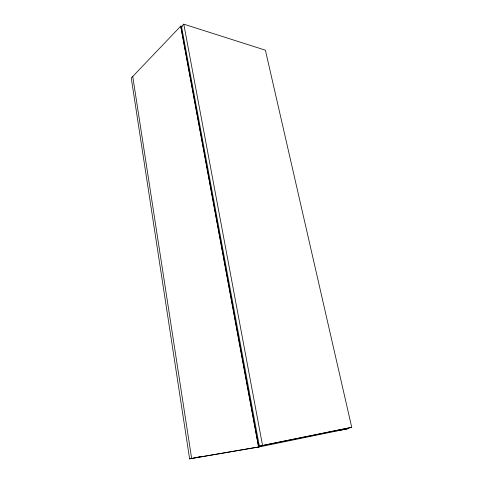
<?xml version="1.0" encoding="UTF-8"?>
<svg xmlns="http://www.w3.org/2000/svg" width="483" height="483" viewBox="0 0 483 483"><rect width="100%" height="100%" fill="white"/><g stroke="black" fill="none" stroke-linecap="round" stroke-linejoin="round"><path stroke-width="0.72" d="M180.787 26.112L131.255 78.017L189.614 458.85L258.695 447.029L180.787 26.112L182.151 26.541M183.788 24.15L181.53 26.511L259.365 446.165L351.745 427.358L265.402 50.19L183.788 24.15L262.583 445.61M259.365 446.165L351.745 427.358M189.614 458.85L200.656 456.61M338.245 430.365L348.702 428.53L258.55 447.053L180.684 26.221L182.049 26.65M335.86 430.854L346.311 429.019M194.583 457.908L261.744 446.401M132.747 76.453L191.648 458.5"/></g></svg>
